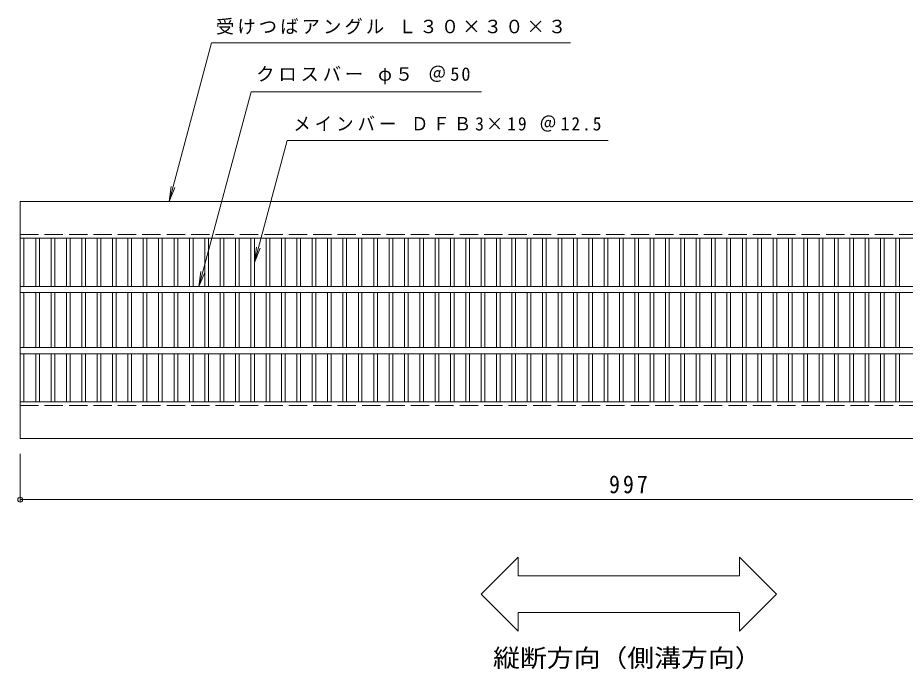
# Model space of a CAD drawing. Units: millimetres, scale not verified. Extents: x -892 to 910, y -686 to 559.
# Drawn here: x -715 to 12, y 25 to 559 of the extents above; entities that cross this region are included whole.
import ezdxf
from ezdxf.enums import TextEntityAlignment as Align

# ---------------------------------------------------------------- set-up
doc = ezdxf.new("R2010")
doc.units = ezdxf.units.MM
doc.header["$LTSCALE"] = 5
doc.header["$PDMODE"] = 32
doc.header["$PDSIZE"] = 4
doc.linetypes.add('DASHED3', pattern=[4, 3, -1])
for name, color, linetype, lineweight in [('1-1_1-1ﾚｲﾔ', 2, 'Continuous', 9), ('1-2_1-2ﾚｲﾔ', 3, 'Continuous', 9), ('1-4_1-4ﾚｲﾔ', 7, 'Continuous', 9), ('1-5_1-5ﾚｲﾔ', 7, 'Continuous', 9)]:
    doc.layers.add(name, color=color, linetype=linetype, lineweight=lineweight)
doc.styles.add('ＭＳ ゴシック', font='')
doc.styles.get('ＭＳ ゴシック').set_extended_font_data('MS Gothic')

msp = doc.modelspace()

# ---------------------------------------------------------------- linework, layer by layer
at = {"layer": '1-1_1-1ﾚｲﾔ'}
for p, q in [((-713.216, 378.257), (-713.216, 408.257)), ((-713.216, 408.257), (283.784, 408.257)), ((-713.216, 378.257), (283.784, 378.257)), ((-713.216, 244.257), (283.784, 244.257)), ((-713.216, 214.257), (-713.216, 244.257)), ((-713.216, 214.257), (283.784, 214.257))]:
    msp.add_line(p, q, dxfattribs=at)
at = {"layer": '1-1_1-1ﾚｲﾔ', "linetype": 'DASHED3'}
for p, q in [((-713.216, 381.257), (283.784, 381.257)), ((-713.216, 241.257), (283.784, 241.257))]:
    msp.add_line(p, q, dxfattribs=at)
at = {"layer": '1-2_1-2ﾚｲﾔ'}
for p, q in [((-713.216, 378.257), (-713.216, 244.257)), ((-710.216, 338.756), (-710.216, 378.257)), ((-700.456, 378.257), (-700.456, 338.756)), ((-697.456, 378.257), (-697.456, 338.756)), ((-687.877, 378.257), (-687.877, 338.756)), ((-684.876, 378.257), (-684.876, 338.756)), ((-675.296, 378.257), (-675.296, 338.756)), ((-672.296, 378.257), (-672.296, 338.756)), ((-662.716, 378.257), (-662.716, 338.756)), ((-659.717, 378.257), (-659.717, 338.756)), ((-650.136, 378.257), (-650.136, 338.756)), ((-647.137, 378.257), (-647.137, 338.756)), ((-637.556, 378.257), (-637.556, 338.756)), ((-634.557, 378.257), (-634.557, 338.756)), ((-624.976, 378.257), (-624.976, 338.756)), ((-621.976, 378.257), (-621.976, 338.756)), ((-612.396, 378.257), (-612.396, 338.756)), ((-609.396, 378.257), (-609.396, 338.756)), ((-599.816, 378.257), (-599.816, 338.756)), ((-596.816, 378.257), (-596.816, 338.756)), ((-587.236, 378.257), (-587.236, 338.756)), ((-584.236, 378.257), (-584.236, 338.756)), ((-574.656, 378.257), (-574.656, 338.756)), ((-571.656, 378.257), (-571.656, 338.756)), ((-562.076, 378.257), (-562.076, 338.756)), ((-559.076, 378.257), (-559.076, 338.756)), ((-549.497, 378.257), (-549.497, 338.756)), ((-546.496, 378.257), (-546.496, 338.756)), ((-536.917, 378.257), (-536.917, 338.756)), ((-533.916, 378.257), (-533.916, 338.756)), ((-524.336, 378.257), (-524.336, 338.756)), ((-521.336, 378.257), (-521.336, 338.756)), ((-511.756, 378.257), (-511.756, 338.756)), ((-508.756, 378.257), (-508.756, 338.756)), ((-499.176, 378.257), (-499.176, 338.756)), ((-496.176, 378.257), (-496.176, 338.756)), ((-486.596, 378.257), (-486.596, 338.756)), ((-483.596, 378.257), (-483.596, 338.756)), ((-474.016, 378.257), (-474.016, 338.756)), ((-471.016, 378.257), (-471.016, 338.756)), ((-461.436, 378.257), (-461.436, 338.756)), ((-458.436, 378.257), (-458.436, 338.756)), ((-448.856, 378.257), (-448.856, 338.756)), ((-445.856, 378.257), (-445.856, 338.756)), ((-436.276, 378.257), (-436.276, 338.756)), ((-433.276, 378.257), (-433.276, 338.756)), ((-423.696, 378.257), (-423.696, 338.756)), ((-420.696, 378.257), (-420.696, 338.756)), ((-411.116, 378.257), (-411.116, 338.756)), ((-408.116, 378.257), (-408.116, 338.756)), ((-398.536, 378.257), (-398.536, 338.756)), ((-395.536, 378.257), (-395.536, 338.756)), ((-385.956, 378.257), (-385.956, 338.756)), ((-382.956, 378.257), (-382.956, 338.756)), ((-373.376, 378.257), (-373.376, 338.756)), ((-370.376, 378.257), (-370.376, 338.756)), ((-360.796, 378.257), (-360.796, 338.756)), ((-357.796, 378.257), (-357.796, 338.756)), ((-348.216, 378.257), (-348.216, 338.756)), ((-345.216, 378.257), (-345.216, 338.756)), ((-335.636, 378.257), (-335.636, 338.756)), ((-332.636, 378.257), (-332.636, 338.756)), ((-323.056, 378.257), (-323.056, 338.756)), ((-320.056, 378.257), (-320.056, 338.756)), ((-310.476, 378.257), (-310.476, 338.756)), ((-307.476, 378.257), (-307.476, 338.756)), ((-297.896, 378.257), (-297.896, 338.756)), ((-294.896, 378.257), (-294.896, 338.756)), ((-285.316, 378.257), (-285.316, 338.756)), ((-282.316, 378.257), (-282.316, 338.756)), ((-272.736, 378.257), (-272.736, 338.756)), ((-269.736, 378.257), (-269.736, 338.756)), ((-260.156, 378.257), (-260.156, 338.756)), ((-257.156, 378.257), (-257.156, 338.756)), ((-247.576, 378.257), (-247.576, 338.756)), ((-244.576, 378.257), (-244.576, 338.756)), ((-234.996, 378.257), (-234.996, 338.756)), ((-231.996, 378.257), (-231.996, 338.756)), ((-222.416, 378.257), (-222.416, 338.756)), ((-219.416, 378.257), (-219.416, 338.756)), ((-209.836, 378.257), (-209.836, 338.756)), ((-206.836, 378.257), (-206.836, 338.756)), ((-197.256, 378.257), (-197.256, 338.756)), ((-194.256, 378.257), (-194.256, 338.756)), ((-184.676, 378.257), (-184.676, 338.756)), ((-181.676, 378.257), (-181.676, 338.756)), ((-172.096, 378.257), (-172.096, 338.756)), ((-169.096, 378.257), (-169.096, 338.756)), ((-159.516, 378.257), (-159.516, 338.756)), ((-156.516, 378.257), (-156.516, 338.756)), ((-146.936, 378.257), (-146.936, 338.756)), ((-143.935, 378.257), (-143.935, 338.756)), ((-134.356, 378.257), (-134.356, 338.756)), ((-131.355, 378.257), (-131.355, 338.756)), ((-121.776, 378.257), (-121.776, 338.756)), ((-118.776, 378.257), (-118.776, 338.756)), ((-109.196, 378.257), (-109.196, 338.756)), ((-106.196, 378.257), (-106.196, 338.756)), ((-96.616, 378.257), (-96.616, 338.756)), ((-93.616, 378.257), (-93.616, 338.756)), ((-84.036, 378.257), (-84.036, 338.756)), ((-81.036, 378.257), (-81.036, 338.756)), ((-71.456, 378.257), (-71.456, 338.756)), ((-68.456, 378.257), (-68.456, 338.756)), ((-58.876, 378.257), (-58.876, 338.756)), ((-55.876, 378.257), (-55.876, 338.756)), ((-46.295, 378.257), (-46.295, 338.756)), ((-43.296, 378.257), (-43.296, 338.756)), ((-33.715, 378.257), (-33.715, 338.756)), ((-30.715, 378.257), (-30.715, 338.756)), ((-21.136, 378.257), (-21.136, 338.756)), ((-18.135, 378.257), (-18.135, 338.756)), ((-8.555, 378.257), (-8.555, 338.756)), ((-5.556, 378.257), (-5.556, 338.756)), ((4.024, 378.257), (4.024, 338.756)), ((7.024, 378.257), (7.024, 338.756)), ((-713.216, 338.756), (283.784, 338.756)), ((-713.216, 333.756), (283.784, 333.756)), ((-710.216, 288.756), (-710.216, 333.756)), ((-700.456, 333.756), (-700.456, 288.756)), ((-697.456, 333.756), (-697.456, 288.756)), ((-687.877, 333.756), (-687.877, 288.756)), ((-684.876, 333.756), (-684.876, 288.756)), ((-675.296, 333.756), (-675.296, 288.756)), ((-672.296, 333.756), (-672.296, 288.756)), ((-662.716, 333.756), (-662.716, 288.756)), ((-659.717, 333.756), (-659.717, 288.756)), ((-650.136, 333.756), (-650.136, 288.756)), ((-647.137, 333.756), (-647.137, 288.756)), ((-637.556, 333.756), (-637.556, 288.756)), ((-634.557, 333.756), (-634.557, 288.756)), ((-624.976, 333.756), (-624.976, 288.756)), ((-621.976, 333.756), (-621.976, 288.756)), ((-612.396, 333.756), (-612.396, 288.756)), ((-609.396, 333.756), (-609.396, 288.756)), ((-599.816, 333.756), (-599.816, 288.756)), ((-596.816, 333.756), (-596.816, 288.756)), ((-587.236, 333.756), (-587.236, 288.756)), ((-584.236, 333.756), (-584.236, 288.756)), ((-574.656, 333.756), (-574.656, 288.756)), ((-571.656, 333.756), (-571.656, 288.756)), ((-562.076, 333.756), (-562.076, 288.756)), ((-559.076, 333.756), (-559.076, 288.756)), ((-549.497, 333.756), (-549.497, 288.756)), ((-546.496, 333.756), (-546.496, 288.756)), ((-536.917, 333.756), (-536.917, 288.756)), ((-533.916, 333.756), (-533.916, 288.756)), ((-524.336, 333.756), (-524.336, 288.756)), ((-521.336, 333.756), (-521.336, 288.756)), ((-511.756, 333.756), (-511.756, 288.756)), ((-508.756, 333.756), (-508.756, 288.756)), ((-499.176, 333.756), (-499.176, 288.756)), ((-496.176, 333.756), (-496.176, 288.756)), ((-486.596, 333.756), (-486.596, 288.756)), ((-483.596, 333.756), (-483.596, 288.756)), ((-474.016, 333.756), (-474.016, 288.756)), ((-471.016, 333.756), (-471.016, 288.756)), ((-461.436, 333.756), (-461.436, 288.756)), ((-458.436, 333.756), (-458.436, 288.756)), ((-448.856, 333.756), (-448.856, 288.756)), ((-445.856, 333.756), (-445.856, 288.756)), ((-436.276, 333.756), (-436.276, 288.756)), ((-433.276, 333.756), (-433.276, 288.756)), ((-423.696, 333.756), (-423.696, 288.756)), ((-420.696, 333.756), (-420.696, 288.756)), ((-411.116, 333.756), (-411.116, 288.756)), ((-408.116, 333.756), (-408.116, 288.756)), ((-398.536, 333.756), (-398.536, 288.756)), ((-395.536, 333.756), (-395.536, 288.756)), ((-385.956, 333.756), (-385.956, 288.756)), ((-382.956, 333.756), (-382.956, 288.756)), ((-373.376, 333.756), (-373.376, 288.756)), ((-370.376, 333.756), (-370.376, 288.756)), ((-360.796, 333.756), (-360.796, 288.756)), ((-357.796, 333.756), (-357.796, 288.756)), ((-348.216, 333.756), (-348.216, 288.756)), ((-345.216, 333.756), (-345.216, 288.756)), ((-335.636, 333.756), (-335.636, 288.756)), ((-332.636, 333.756), (-332.636, 288.756)), ((-323.056, 333.756), (-323.056, 288.756)), ((-320.056, 333.756), (-320.056, 288.756)), ((-310.476, 333.756), (-310.476, 288.756)), ((-307.476, 333.756), (-307.476, 288.756)), ((-297.896, 333.756), (-297.896, 288.756)), ((-294.896, 333.756), (-294.896, 288.756)), ((-285.316, 333.756), (-285.316, 288.756)), ((-282.316, 333.756), (-282.316, 288.756)), ((-272.736, 333.756), (-272.736, 288.756)), ((-269.736, 333.756), (-269.736, 288.756)), ((-260.156, 333.756), (-260.156, 288.756)), ((-257.156, 333.756), (-257.156, 288.756)), ((-247.576, 333.756), (-247.576, 288.756)), ((-244.576, 333.756), (-244.576, 288.756)), ((-234.996, 333.756), (-234.996, 288.756)), ((-231.996, 333.756), (-231.996, 288.756)), ((-222.416, 333.756), (-222.416, 288.756)), ((-219.416, 333.756), (-219.416, 288.756)), ((-209.836, 333.756), (-209.836, 288.756)), ((-206.836, 333.756), (-206.836, 288.756)), ((-197.256, 333.756), (-197.256, 288.756)), ((-194.256, 333.756), (-194.256, 288.756)), ((-184.676, 333.756), (-184.676, 288.756)), ((-181.676, 333.756), (-181.676, 288.756)), ((-172.096, 333.756), (-172.096, 288.756)), ((-169.096, 333.756), (-169.096, 288.756)), ((-159.516, 333.756), (-159.516, 288.756)), ((-156.516, 333.756), (-156.516, 288.756)), ((-146.936, 333.756), (-146.936, 288.756)), ((-143.935, 333.756), (-143.935, 288.756)), ((-134.356, 333.756), (-134.356, 288.756)), ((-131.355, 333.756), (-131.355, 288.756)), ((-121.776, 333.756), (-121.776, 288.756)), ((-118.776, 333.756), (-118.776, 288.756)), ((-109.196, 333.756), (-109.196, 288.756)), ((-106.196, 333.756), (-106.196, 288.756)), ((-96.616, 333.756), (-96.616, 288.756)), ((-93.616, 333.756), (-93.616, 288.756)), ((-84.036, 333.756), (-84.036, 288.756)), ((-81.036, 333.756), (-81.036, 288.756)), ((-71.456, 333.756), (-71.456, 288.756)), ((-68.456, 333.756), (-68.456, 288.756)), ((-58.876, 333.756), (-58.876, 288.756)), ((-55.876, 333.756), (-55.876, 288.756)), ((-46.295, 333.756), (-46.295, 288.756)), ((-43.296, 333.756), (-43.296, 288.756)), ((-33.715, 333.756), (-33.715, 288.756)), ((-30.715, 333.756), (-30.715, 288.756)), ((-21.136, 333.756), (-21.136, 288.756)), ((-18.135, 333.756), (-18.135, 288.756)), ((-8.555, 333.756), (-8.555, 288.756)), ((-5.556, 333.756), (-5.556, 288.756)), ((4.024, 333.756), (4.024, 288.756)), ((7.024, 333.756), (7.024, 288.756)), ((-713.216, 288.756), (283.784, 288.756)), ((-713.216, 283.756), (283.784, 283.756)), ((-710.216, 244.257), (-710.216, 283.756)), ((-700.456, 283.756), (-700.456, 244.257)), ((-697.456, 283.756), (-697.456, 244.257)), ((-687.877, 283.756), (-687.877, 244.257)), ((-684.876, 283.756), (-684.876, 244.257)), ((-675.296, 283.756), (-675.296, 244.257)), ((-672.296, 283.756), (-672.296, 244.257)), ((-662.716, 283.756), (-662.716, 244.257)), ((-659.717, 283.756), (-659.717, 244.257)), ((-650.136, 283.756), (-650.136, 244.257)), ((-647.137, 283.756), (-647.137, 244.257)), ((-637.556, 283.756), (-637.556, 244.257)), ((-634.557, 283.756), (-634.557, 244.257)), ((-624.976, 283.756), (-624.976, 244.257)), ((-621.976, 283.756), (-621.976, 244.257)), ((-612.396, 283.756), (-612.396, 244.257)), ((-609.396, 283.756), (-609.396, 244.257)), ((-599.816, 283.756), (-599.816, 244.257)), ((-596.816, 283.756), (-596.816, 244.257)), ((-587.236, 283.756), (-587.236, 244.257)), ((-584.236, 283.756), (-584.236, 244.257)), ((-574.656, 283.756), (-574.656, 244.257)), ((-571.656, 283.756), (-571.656, 244.257)), ((-562.076, 283.756), (-562.076, 244.257)), ((-559.076, 283.756), (-559.076, 244.257)), ((-549.497, 283.756), (-549.497, 244.257)), ((-546.496, 283.756), (-546.496, 244.257)), ((-536.917, 283.756), (-536.917, 244.257)), ((-533.916, 283.756), (-533.916, 244.257)), ((-524.336, 283.756), (-524.336, 244.257)), ((-521.336, 283.756), (-521.336, 244.257)), ((-511.756, 283.756), (-511.756, 244.257)), ((-508.756, 283.756), (-508.756, 244.257)), ((-499.176, 283.756), (-499.176, 244.257)), ((-496.176, 283.756), (-496.176, 244.257)), ((-486.596, 283.756), (-486.596, 244.257)), ((-483.596, 283.756), (-483.596, 244.257)), ((-474.016, 283.756), (-474.016, 244.257)), ((-471.016, 283.756), (-471.016, 244.257)), ((-461.436, 283.756), (-461.436, 244.257)), ((-458.436, 283.756), (-458.436, 244.257)), ((-448.856, 283.756), (-448.856, 244.257)), ((-445.856, 283.756), (-445.856, 244.257)), ((-436.276, 283.756), (-436.276, 244.257)), ((-433.276, 283.756), (-433.276, 244.257)), ((-423.696, 283.756), (-423.696, 244.257)), ((-420.696, 283.756), (-420.696, 244.257)), ((-411.116, 283.756), (-411.116, 244.257)), ((-408.116, 283.756), (-408.116, 244.257)), ((-398.536, 283.756), (-398.536, 244.257)), ((-395.536, 283.756), (-395.536, 244.257)), ((-385.956, 283.756), (-385.956, 244.257)), ((-382.956, 283.756), (-382.956, 244.257)), ((-373.376, 283.756), (-373.376, 244.257)), ((-370.376, 283.756), (-370.376, 244.257)), ((-360.796, 283.756), (-360.796, 244.257)), ((-357.796, 283.756), (-357.796, 244.257)), ((-348.216, 283.756), (-348.216, 244.257)), ((-345.216, 283.756), (-345.216, 244.257)), ((-335.636, 283.756), (-335.636, 244.257)), ((-332.636, 283.756), (-332.636, 244.257)), ((-323.056, 283.756), (-323.056, 244.257)), ((-320.056, 283.756), (-320.056, 244.257)), ((-310.476, 283.756), (-310.476, 244.257)), ((-307.476, 283.756), (-307.476, 244.257)), ((-297.896, 283.756), (-297.896, 244.257)), ((-294.896, 283.756), (-294.896, 244.257)), ((-285.316, 283.756), (-285.316, 244.257)), ((-282.316, 283.756), (-282.316, 244.257)), ((-272.736, 283.756), (-272.736, 244.257)), ((-269.736, 283.756), (-269.736, 244.257)), ((-260.156, 283.756), (-260.156, 244.257)), ((-257.156, 283.756), (-257.156, 244.257)), ((-247.576, 283.756), (-247.576, 244.257)), ((-244.576, 283.756), (-244.576, 244.257)), ((-234.996, 283.756), (-234.996, 244.257)), ((-231.996, 283.756), (-231.996, 244.257)), ((-222.416, 283.756), (-222.416, 244.257)), ((-219.416, 283.756), (-219.416, 244.257)), ((-209.836, 283.756), (-209.836, 244.257)), ((-206.836, 283.756), (-206.836, 244.257)), ((-197.256, 283.756), (-197.256, 244.257)), ((-194.256, 283.756), (-194.256, 244.257)), ((-184.676, 283.756), (-184.676, 244.257)), ((-181.676, 283.756), (-181.676, 244.257)), ((-172.096, 283.756), (-172.096, 244.257)), ((-169.096, 283.756), (-169.096, 244.257)), ((-159.516, 283.756), (-159.516, 244.257)), ((-156.516, 283.756), (-156.516, 244.257)), ((-146.936, 283.756), (-146.936, 244.257)), ((-143.935, 283.756), (-143.935, 244.257)), ((-134.356, 283.756), (-134.356, 244.257)), ((-131.355, 283.756), (-131.355, 244.257)), ((-121.776, 283.756), (-121.776, 244.257)), ((-118.776, 283.756), (-118.776, 244.257)), ((-109.196, 283.756), (-109.196, 244.257)), ((-106.196, 283.756), (-106.196, 244.257)), ((-96.616, 283.756), (-96.616, 244.257)), ((-93.616, 283.756), (-93.616, 244.257)), ((-84.036, 283.756), (-84.036, 244.257)), ((-81.036, 283.756), (-81.036, 244.257)), ((-71.456, 283.756), (-71.456, 244.257)), ((-68.456, 283.756), (-68.456, 244.257)), ((-58.876, 283.756), (-58.876, 244.257)), ((-55.876, 283.756), (-55.876, 244.257)), ((-46.295, 283.756), (-46.295, 244.257)), ((-43.296, 283.756), (-43.296, 244.257)), ((-33.715, 283.756), (-33.715, 244.257)), ((-30.715, 283.756), (-30.715, 244.257)), ((-21.136, 283.756), (-21.136, 244.257)), ((-18.135, 283.756), (-18.135, 244.257)), ((-8.555, 283.756), (-8.555, 244.257)), ((-5.556, 283.756), (-5.556, 244.257)), ((4.024, 283.756), (4.024, 244.257)), ((7.024, 283.756), (7.024, 244.257))]:
    msp.add_line(p, q, dxfattribs=at)
at = {"layer": '1-4_1-4ﾚｲﾔ'}
for p, q in [((-713.216, 201.757), (-713.216, 162.757)), ((-713.216, 164.257), (283.784, 164.257))]:
    msp.add_line(p, q, dxfattribs=at)
msp.add_point((-713.216, 164.257), dxfattribs=at)
at = {"layer": '1-5_1-5ﾚｲﾔ'}
for p, q in [((-566.866, 338.756), (-524.128, 498.256)), ((-524.128, 498.256), (-335.317, 498.256)), ((-521.336, 358.506), (-494.608, 458.257)), ((-494.608, 458.257), (-231.674, 458.257)), ((-591.335, 408.257), (-589.703, 420.649)), ((-591.335, 408.257), (-586.551, 419.805)), ((-521.336, 358.506), (-519.704, 370.899)), ((-521.336, 358.506), (-516.553, 370.055)), ((-566.866, 338.756), (-565.235, 351.15)), ((-566.866, 338.756), (-562.083, 350.305)), ((-305.354, 117.194), (-305.354, 101.888)), ((-124.078, 117.194), (-124.078, 101.888)), ((-305.354, 101.888), (-124.078, 101.888)), ((-305.354, 71.888), (-124.078, 71.888)), ((-305.354, 71.888), (-305.354, 56.582)), ((-124.078, 71.888), (-124.078, 56.582))]:
    msp.add_line(p, q, dxfattribs=at)
for points in [[(-591.335, 408.257), (-556.501, 538.257), (-262.554, 538.257)], [(-305.354, 117.194), (-335.66, 86.888), (-305.354, 56.582)], [(-124.078, 117.194), (-93.772, 86.888), (-124.078, 56.582)]]:
    msp.add_lwpolyline(points, dxfattribs=at)

# ---------------------------------------------------------------- texts
at = {"layer": '1-4_1-4ﾚｲﾔ', "color": 2, "insert": (-230.966, 169.257), "char_height": 14.66, "attachment_point": 7, "style": 'ＭＳ ゴシック'}
msp.add_mtext('\\T1.27;\\W0.9;997', dxfattribs=at)
at = {"layer": '1-5_1-5ﾚｲﾔ', "color": 2, "style": 'ＭＳ ゴシック', "width": 1.1}
msp.add_text('縦断方向（側溝方向）', height=14.66, dxfattribs=at).set_placement((-325.966, 22.927), align=Align.BOTTOM_LEFT)
at = {"layer": '1-5_1-5ﾚｲﾔ', "char_height": 11, "attachment_point": 7, "style": 'ＭＳ ゴシック'}
for s, insert in [('\\T1.17;受けつばアングル\\~Ｌ３０×３０×３', (-552.963, 544.97)), ('\\T1.21;クロスバー\\~φ５\\~＠50', (-519.931, 504.246)), ('\\T1.23;\\W0.95;メインバー\\~ＤＦＢ3×19\\~＠12.5', (-489.536, 465.492))]:
    msp.add_mtext(s, dxfattribs=dict(at, insert=insert))

doc.saveas('drawing.dxf')
